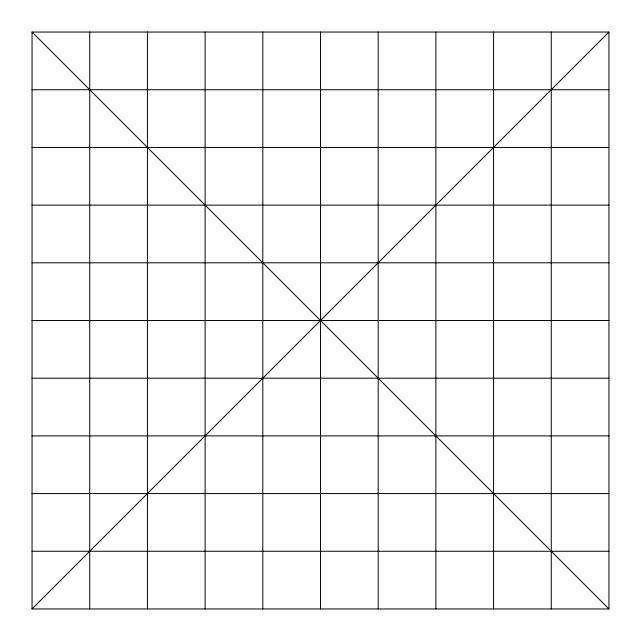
<?xml version="1.0" encoding="UTF-8"?>
<svg xmlns="http://www.w3.org/2000/svg" width="641" height="641" viewBox="0 0 641 641"><rect width="100%" height="100%" fill="white"/><g stroke="black" fill="none" stroke-linecap="round" stroke-linejoin="round"><path stroke-width="0.96" d="M32.05 608.95L608.95 32.05L32.05 32.05L32.05 608.95L608.95 608.95L608.95 32.05M32.05 89.74L608.95 89.74M32.05 147.43L608.95 147.43M32.05 205.12L608.95 205.12M32.05 262.81L608.95 262.81M32.05 320.5L608.95 320.5M32.05 378.19L608.95 378.19M32.05 435.88L608.95 435.88M32.05 493.57L608.95 493.57M32.05 551.26L608.95 551.26M32.05 32.05L608.95 608.95M551.26 32.05L551.26 608.95M493.57 32.05L493.57 608.95M435.88 32.05L435.88 608.95M378.19 32.05L378.19 608.95M320.5 32.05L320.5 608.95M262.81 32.05L262.81 608.95M205.12 32.05L205.12 608.95M147.43 32.05L147.43 608.95M89.74 32.05L89.74 608.95"/></g></svg>
